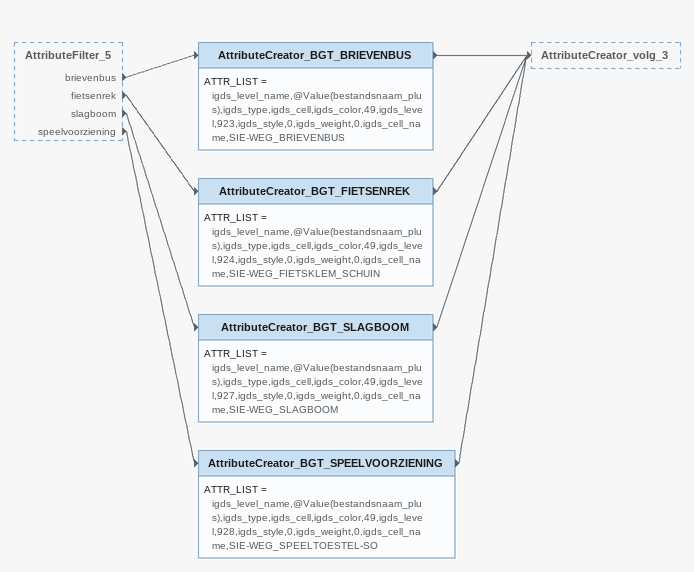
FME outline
AttributeFilter_5 [outside]
    brievenbus -> AttributeCreator_BGT_BRIEVENBUS
    fietsenrek -> AttributeCreator_BGT_FIETSENREK
    slagboom -> AttributeCreator_BGT_SLAGBOOM
    speelvoorziening -> AttributeCreator_BGT_SPEELVOORZIENING
AttributeCreator_BGT_BRIEVENBUS
    ATTR_LIST = igds_level_name,@Value(bestandsnaam_plus),igds_type,igds_cell,igds_color,49,igds_level,923,igds_style,0,igds_weight,0,igds_cell_name,SIE-WEG_BRIEVENBUS
    -> AttributeCreator_volg_3
AttributeCreator_BGT_FIETSENREK
    ATTR_LIST = igds_level_name,@Value(bestandsnaam_plus),igds_type,igds_cell,igds_color,49,igds_level,924,igds_style,0,igds_weight,0,igds_cell_name,SIE-WEG_FIETSKLEM_SCHUIN
    -> AttributeCreator_volg_3
AttributeCreator_BGT_SLAGBOOM
    ATTR_LIST = igds_level_name,@Value(bestandsnaam_plus),igds_type,igds_cell,igds_color,49,igds_level,927,igds_style,0,igds_weight,0,igds_cell_name,SIE-WEG_SLAGBOOM
    -> AttributeCreator_volg_3
AttributeCreator_BGT_SPEELVOORZIENING
    ATTR_LIST = igds_level_name,@Value(bestandsnaam_plus),igds_type,igds_cell,igds_color,49,igds_level,928,igds_style,0,igds_weight,0,igds_cell_name,SIE-WEG_SPEELTOESTEL-SO
    -> AttributeCreator_volg_3
